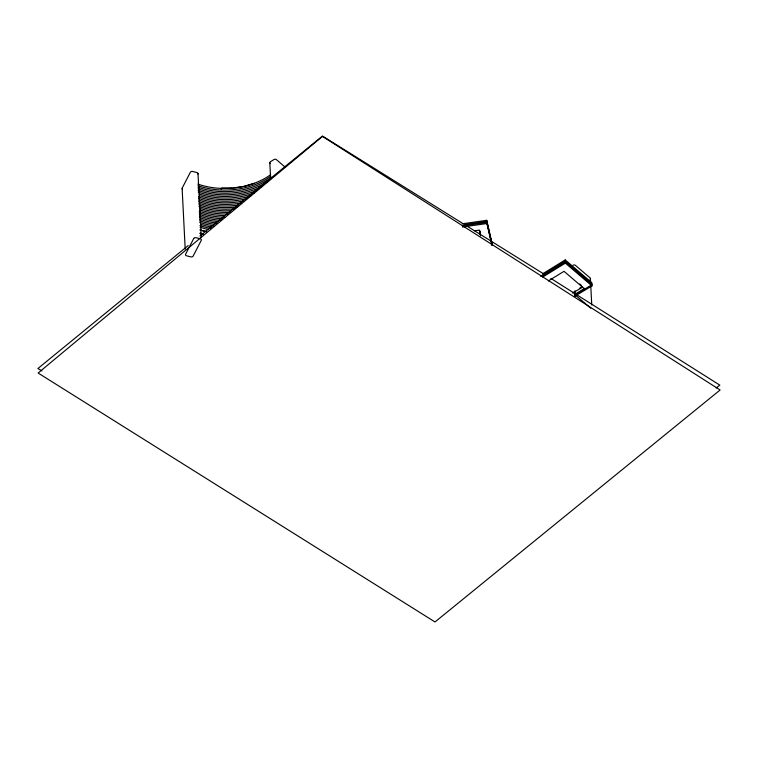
<?xml version="1.0" encoding="UTF-8"?>
<svg xmlns="http://www.w3.org/2000/svg" width="758" height="758" viewBox="0 0 758 758"><rect width="100%" height="100%" fill="white"/><g stroke="black" fill="none" stroke-linecap="round" stroke-linejoin="round"><path stroke-width="1.14" d="M221.175 189.14L221.8 187.937L232.27 188.05M188.211 245.554L37.9 368.53L41.974 370.908M199.923 236.041L322.472 136.033L543.96 274.083M716.177 387.954L719.854 385.159L550.848 278.404M542.567 273.856L565.212 259.937L591.799 282.715L591.96 285.908L574.583 296.378L574.327 291.186M540.662 276.263L565.269 261.131L591.856 283.909M541.686 276.462L565.307 261.927L591.903 284.705L575.341 294.89M542.728 277.049L565.373 263.121L565.212 259.937M548.299 280.981L564.018 271.317L584.769 289.092M579.851 288.002L581.737 286.837M572.584 293.081L582.722 287.055M575.303 294.095L584.731 288.296M244.294 186.335L254.053 183.332M233.587 187.87L242.986 186.525M462.247 223.809L486.759 220.313L492.264 244.379M464.645 224.671L486.816 221.507L491.269 240.987M462.352 225.799L486.863 222.302L492.103 245.232M462.408 227.002L486.92 223.506L486.759 220.313M474.593 230.792L479.255 230.129L480.544 235.738M565.373 263.121L591.96 285.908M579.728 284.004L581.395 285.434M590.757 308.26L577.018 296.492A1.724 1.241 -2.9 0 0 575.398 296.084L575.142 290.901M285.017 167.006L276.433 159.654A1.724 1.241 -2.9 0 0 273.998 159.54L270.435 161.729A1.724 1.241 -2.9 0 0 270.199 163.491M486.92 223.506L491.895 245.279M479.672 230.375L480.184 232.621M479.473 230.451L480.24 233.824M590.406 278.442L590.577 281.9M590.814 286.515L591.742 304.962M269.829 162.913L270.653 179.182M197.999 173.478L201.24 237.396M182.138 188.638L185.198 249.069M270.672 174.691A63.577 45.812 -2.9 0 1 197.857 184.099M590.103 279.38A1.724 1.241 -2.9 0 0 590.037 277.864L575.436 265.366A1.724 1.241 -2.9 0 0 573.01 265.253M197.914 174.122A1.724 1.241 -2.9 0 0 196.9 172.54L192.598 171.469A1.724 1.241 -2.9 0 0 190.372 172.246L182.233 187.993A1.724 1.241 -2.9 0 0 182.271 188.941M270.758 176.292A63.577 45.812 -2.9 0 1 197.933 185.701M270.833 177.884A63.577 45.812 -2.9 0 1 198.018 187.292M268.351 181.219A63.577 45.812 -2.9 0 1 198.094 188.894M261.974 186.468A63.577 45.812 -2.9 0 1 198.179 190.485M257.095 190.305A63.577 45.812 -2.9 0 1 198.264 192.087M254.072 193.091A63.577 45.812 -2.9 0 1 199.373 194.029M250.974 195.754A63.577 45.812 -2.9 0 1 199.458 195.621M246.71 198.587A63.577 45.812 -2.9 0 1 198.501 196.872M243.47 200.946A63.577 45.812 -2.9 0 1 198.587 198.473M241.3 202.992A63.577 45.812 -2.9 0 1 198.662 200.065M237.984 205.143A63.577 45.812 -2.9 0 1 198.748 201.656M236.922 206.887A63.577 45.812 -2.9 0 1 198.823 203.258M234.715 208.753A63.577 45.812 -2.9 0 1 198.909 204.849M231.342 210.629A63.577 45.812 -2.9 0 1 198.984 206.451M230.271 212.297A63.577 45.812 -2.9 0 1 200.103 208.393M228.044 213.974A63.577 45.812 -2.9 0 1 200.178 209.985M222.53 218.711A63.577 45.812 -2.9 0 1 199.392 214.429M221.459 220.256A63.577 45.812 -2.9 0 1 199.477 216.03M214.874 224.387A63.577 45.812 -2.9 0 1 199.714 220.815M218.114 221.592A63.577 45.812 -2.9 0 1 199.553 217.622M217.053 223.07A63.577 45.812 -2.9 0 1 199.638 219.223M224.747 217.186A63.577 45.812 -2.9 0 1 199.307 212.837M213.832 225.827A63.577 45.812 -2.9 0 1 199.799 222.416M211.681 227.059A63.577 45.812 -2.9 0 1 200.908 224.359M210.658 228.442A63.577 45.812 -2.9 0 1 199.96 225.6M208.535 229.589A63.577 45.812 -2.9 0 1 200.036 227.201M206.536 231.664A65.946 47.517 -2.9 0 1 199.932 229.901A68.571 49.412 -2.9 0 0 206.631 231.664M203.428 234.042A68.571 49.412 -2.9 0 1 200.121 233.094M203.277 234.374A70.797 51.013 -2.9 0 1 199.941 233.464M224.671 215.585A63.577 45.812 -2.9 0 1 199.231 211.236M193.726 238.486L185.587 254.233A1.724 1.241 -2.9 0 0 186.591 255.816L190.902 256.886A1.724 1.241 -2.9 0 0 193.129 256.109L201.268 240.362A1.724 1.241 -2.9 0 0 200.264 238.779L195.952 237.709A1.724 1.241 -2.9 0 0 193.726 238.486M322.491 136.421L38.127 373.031L435.007 621.967L720.1 390L322.491 136.421"/></g></svg>
